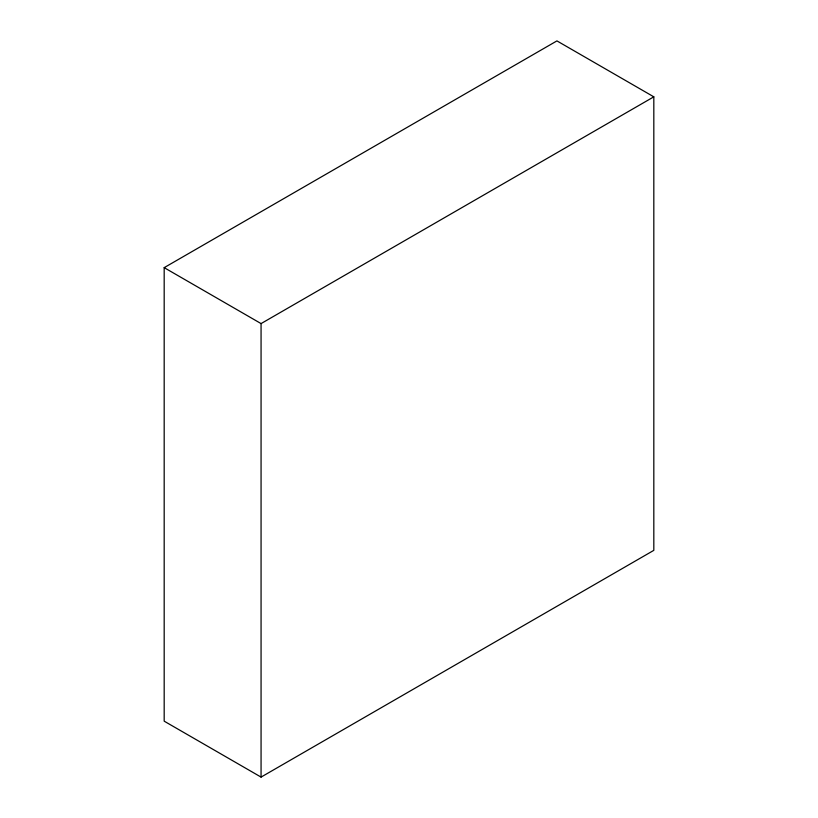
<?xml version="1.0" encoding="UTF-8"?>
<svg xmlns="http://www.w3.org/2000/svg" width="818" height="818" viewBox="0 0 818 818"><rect width="100%" height="100%" fill="white"/><g stroke="black" fill="none" stroke-linecap="round" stroke-linejoin="round"><path stroke-width="1.23" d="M164.183 267.65L556.935 40.9L653.817 96.831L653.817 550.35L261.065 777.1L164.183 721.169L164.183 267.65L261.065 323.591L653.817 96.831M261.065 323.591L261.065 777.1"/></g></svg>
